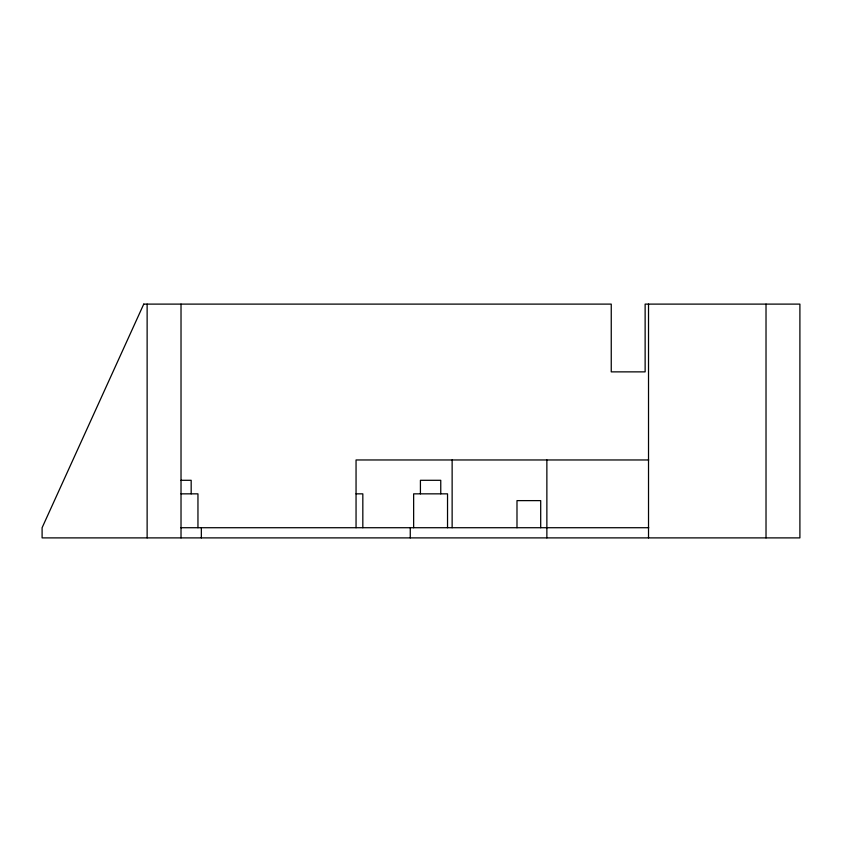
<?xml version="1.0" encoding="UTF-8"?>
<svg xmlns="http://www.w3.org/2000/svg" width="842" height="842" viewBox="0 0 842 842"><rect width="100%" height="100%" fill="white"/><g stroke="black" fill="none" stroke-linecap="round" stroke-linejoin="round"><path stroke-width="1.26" d="M648.677 459.964L356.05 459.964L356.05 527.723M181.019 480.298L191.176 480.298L191.176 493.844M181.019 493.844L197.954 493.844L197.954 527.723M356.05 493.844L362.828 493.844L362.828 527.723M180.862 527.723L648.74 527.723M766.02 304.109L766.02 537.891M648.519 304.109L648.519 537.891M546.868 459.964L546.868 537.891M540.701 527.723L540.701 500.622L516.988 500.622L516.988 527.723M452.133 459.964L452.133 527.723M447.534 527.723L447.534 493.844L413.643 493.844L413.643 527.723M440.755 493.844L440.755 480.298L420.421 480.298L420.421 493.844M410.264 527.723L410.264 537.891M201.343 527.723L201.343 537.891M181.019 304.109L181.019 537.891M147.129 304.109L147.129 537.891M143.75 304.109L42.1 527.723L42.1 537.891L799.9 537.891L799.9 304.109L645.13 304.109L645.13 371.869L611.25 371.869L611.25 304.109L143.75 304.109"/></g></svg>
